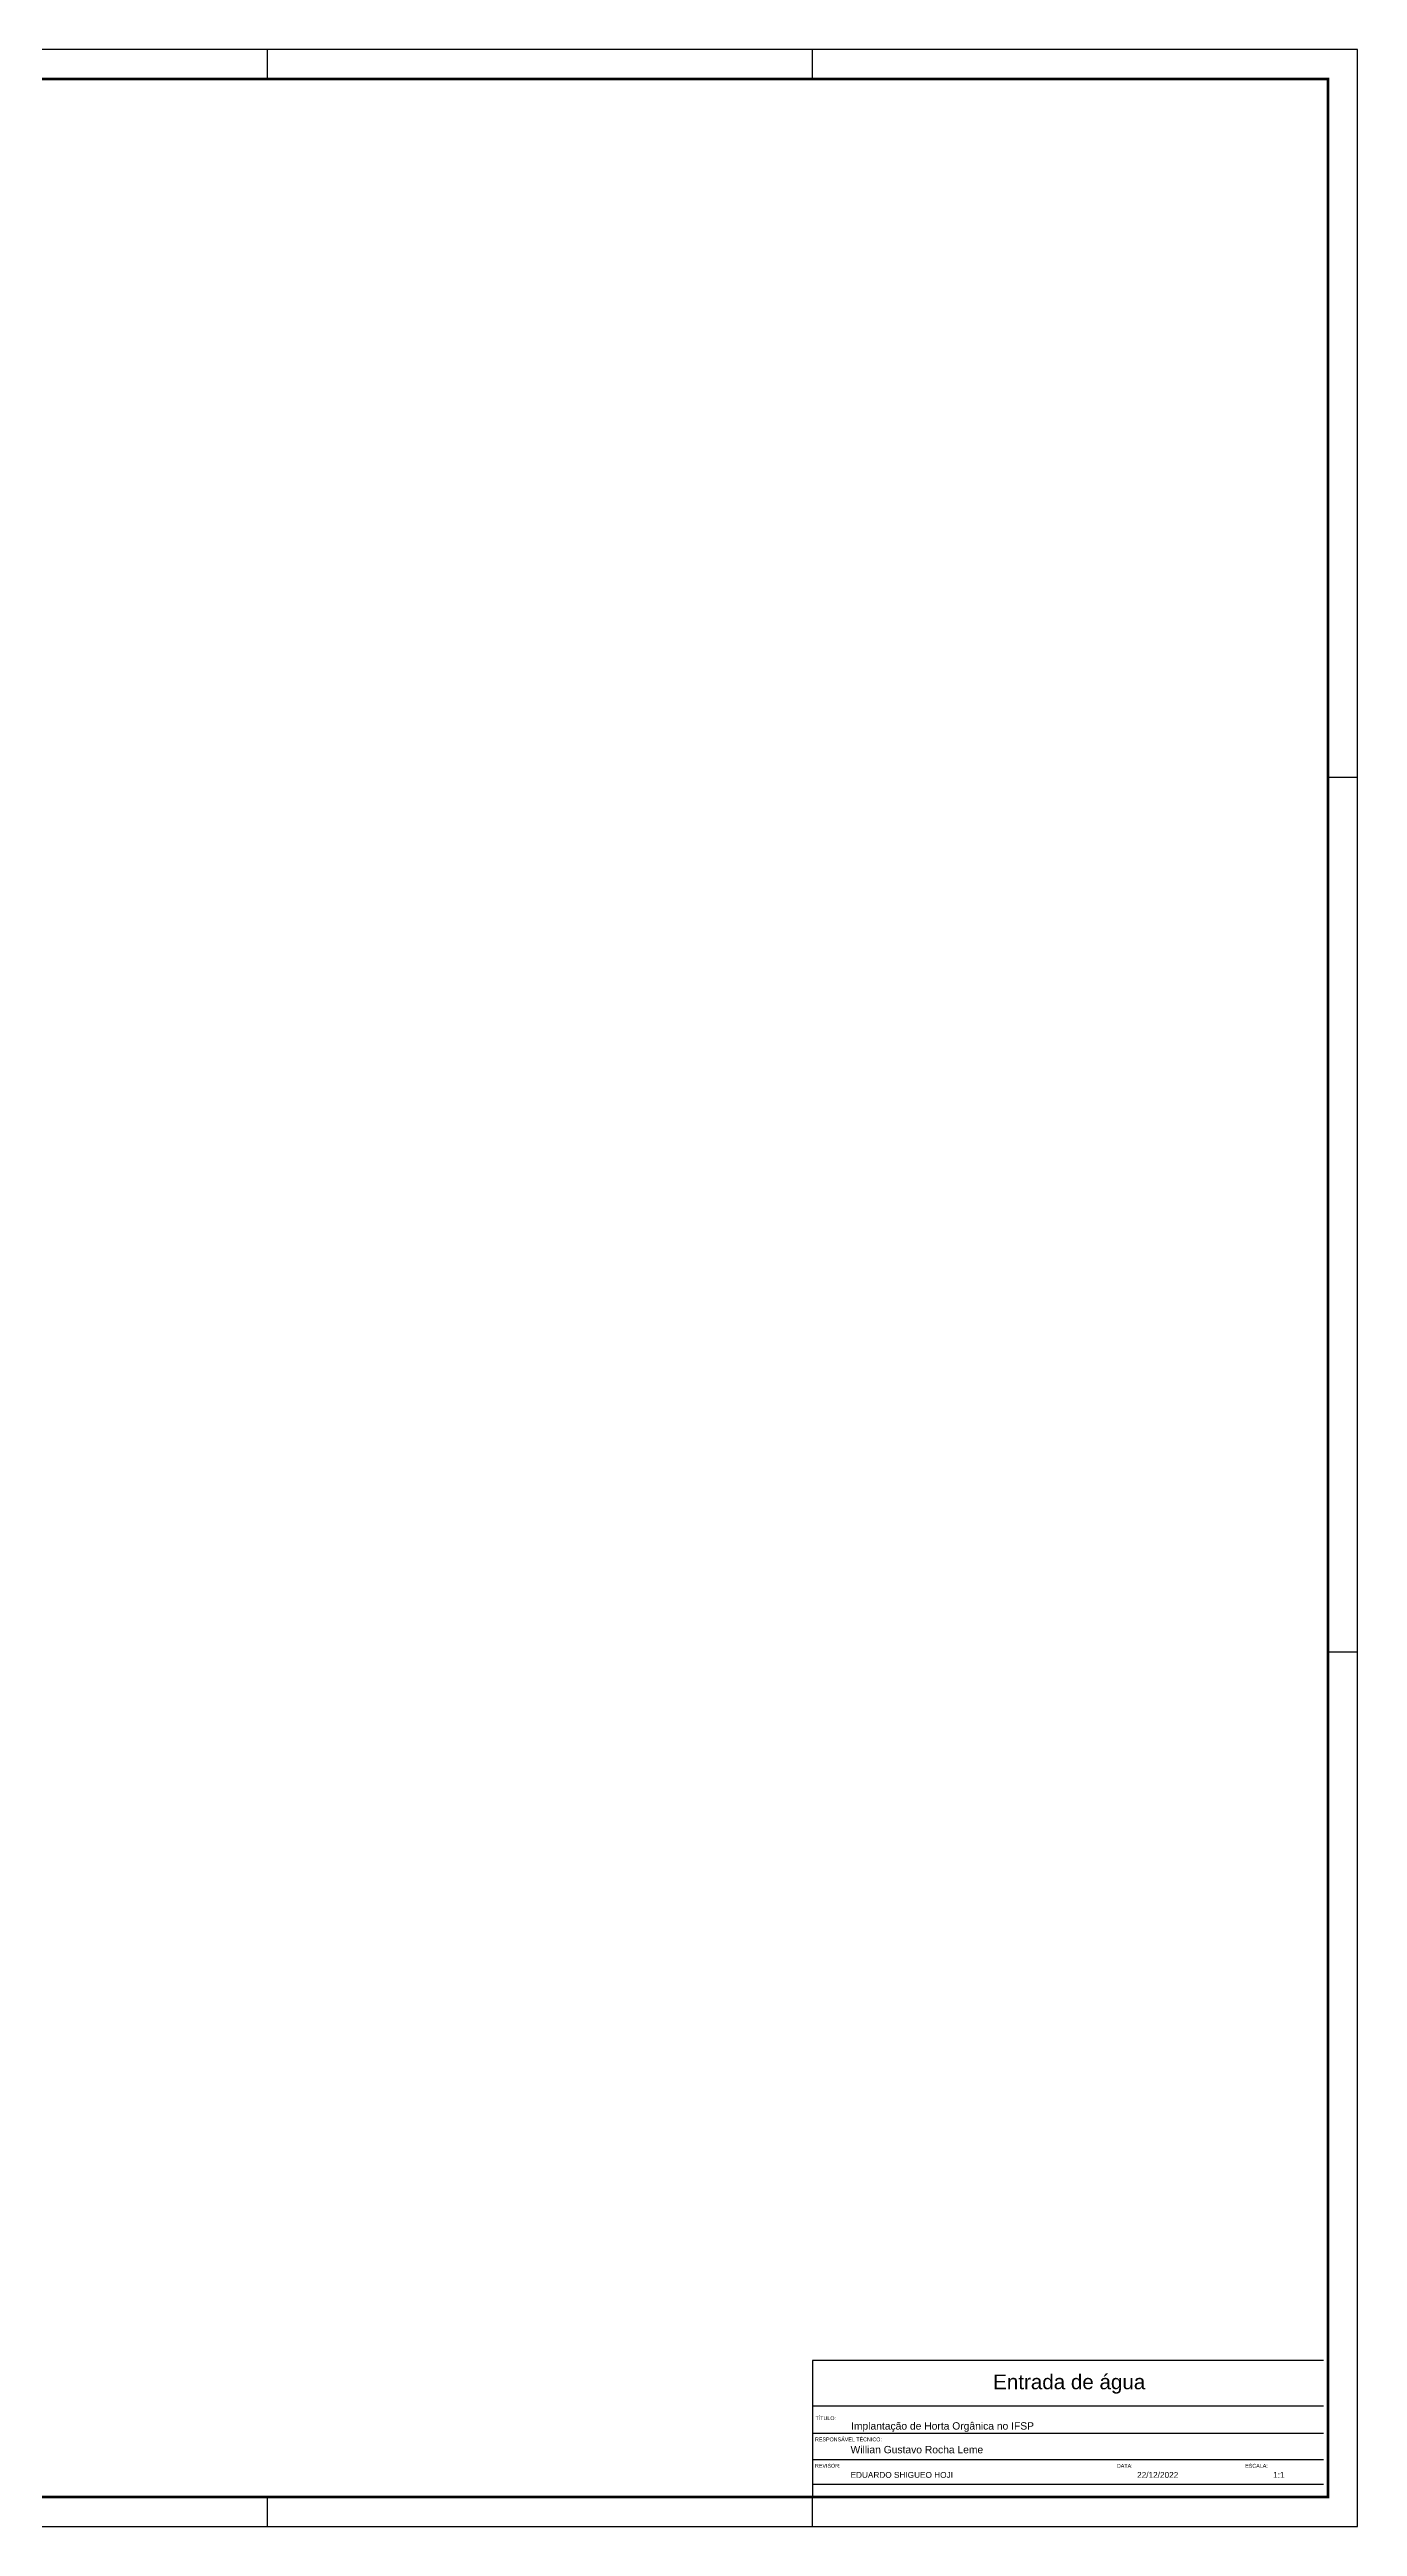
# Model space of a CAD drawing. Header units: millimetres. Extents: x -50 to 1139, y 20 to 861.
# Drawn here: x 695 to 1139, y 20 to 861 of the extents above; entities that cross this region are included whole.
import ezdxf

# ---------------------------------------------------------------- set-up
doc = ezdxf.new("R2010")
doc.units = ezdxf.units.MM
doc.layers.add('ARQ-FOLHA', color=7, linetype='Continuous')
doc.styles.add('arial', font='arial.ttf')

# ---------------------------------------------------------------- blocks, each defined once
blk = doc.blocks.new('FOLHA A0')
at = {"layer": 'ARQ-FOLHA'}
for p, q in [((1189, 0), (0, 0)), ((819, -10), (819, 0)), ((1004, -10), (1004, 0)), ((1189, -841), (1189, 0)), ((1179, -247), (1189, -247)), ((1179, -544), (1189, -544)), ((819, -841), (819, -831)), ((1004, -841), (1004, -831))]:
    blk.add_line(p, q, dxfattribs=at)
at = {"layer": 'ARQ-FOLHA', "const_width": 1}
blk.add_lwpolyline([(1179, -10), (25, -10), (25, -831), (1179, -831), (1179, -10)], dxfattribs=at)
at = {"layer": 'ARQ-FOLHA'}
blk.add_lwpolyline([(0, -841), (1189, -841)], dxfattribs=at)

msp = doc.modelspace()

# ---------------------------------------------------------------- linework, layer by layer
at = {"layer": 'ARQ-FOLHA'}
for p, q in [((1127.74, 76.34), (954.24, 76.34)), ((954.24, 76.34), (954.24, 30.01)), ((954.24, 63.17), (954.24, 63.17)), ((1127.74, 60.82), (954.24, 60.82)), ((954.24, 53.72), (954.24, 53.72)), ((1127.74, 51.62), (954.24, 51.62)), ((1127.74, 42.6), (954.24, 42.6)), ((1127.74, 34.2), (954.24, 34.2))]:
    msp.add_line(p, q, dxfattribs=at)

# ---------------------------------------------------------------- block references
msp.add_blockref('FOLHA A0', (-49.76, 861.01), dxfattribs=at)

# ---------------------------------------------------------------- texts
at = {"layer": 'ARQ-FOLHA', "style": 'arial'}
for s, height, p in [('Entrada de água', 5, (1015.55, 66.6)), ('RESPONSÁVEL TÉCNICO:', 1.3, (955.08, 48.92)), ('TÍTULO:', 1.3, (955.24, 56.12)), ('Implantação de Horta Orgânica no IFSP', 2.5, (967.32, 52.9)), ('Willian Gustavo Rocha Leme', 2.5, (967.15, 44.86)), ('REVISOR:', 1.3, (955.08, 39.97)), ('EDUARDO SHIGUEO HOJI', 2, (967.15, 36.52)), ('DATA:', 1.3, (1057.57, 39.97)), ('22/12/2022', 2, (1064.44, 36.52)), ('ESCALA:', 1.3, (1101.13, 39.97)), ('1:1', 2, (1110.62, 36.52))]:
    msp.add_text(s, height=height, dxfattribs=at).set_placement(p)

doc.saveas('drawing.dxf')
